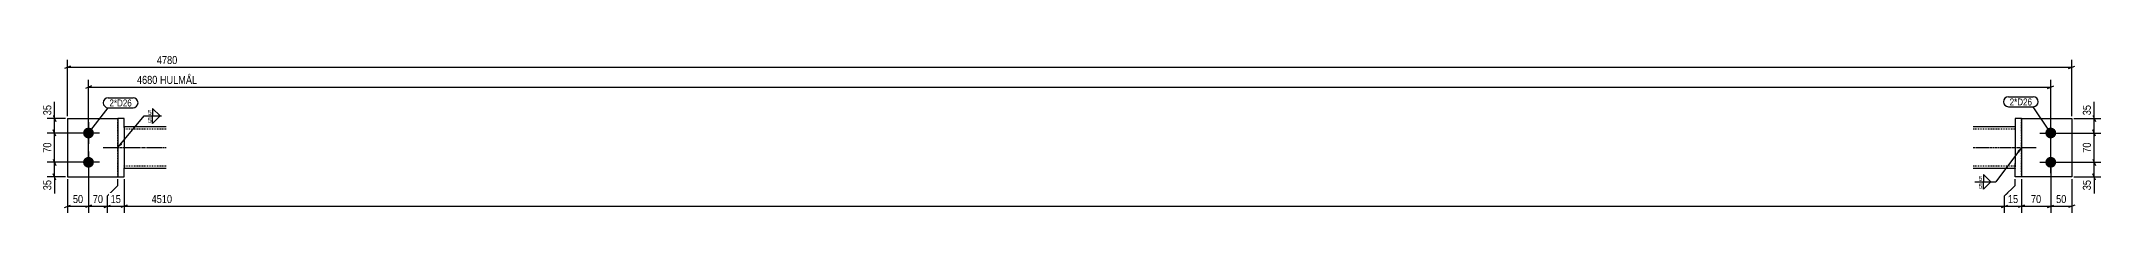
# Model space of a CAD drawing. Header units: millimetres. Extents: x 12 to 15383, y 12 to 392.
# Drawn here: x 10471 to 15383, y 12 to 392 of the extents above; entities that cross this region are included whole.
import ezdxf

# ---------------------------------------------------------------- set-up
doc = ezdxf.new("R2010")
doc.units = ezdxf.units.MM
doc.linetypes.add('DXK_LINE_DOT2', pattern=[3.9198, 1.9599, -1.9599])
doc.linetypes.add('DXK_LINE_DOT3', pattern=[5.9187, 2.979, -0.9799, 0.9799, -0.9799])
for name, color, linetype in [('MÅLSÆTNING', 7, 'Continuous'), ('STÅL', 7, 'Continuous'), ('TEKST', 7, 'Continuous')]:
    doc.layers.add(name, color=color, linetype=linetype)
doc.styles.add('Arial Narrow', font='ARIALN.TTF', dxfattribs={"height": 0.2})

msp = doc.modelspace()

# ---------------------------------------------------------------- hatches: boundary and pattern name
at = {"layer": 'STÅL', "linetype": 'Continuous'}
for points in [[(10583.4, 190.3, -1), (10583.4, 216.3, -1)], [(15263.4, 216.3, -1), (15263.4, 190.3, -1)], [(10583.4, 120.3, -1), (10583.4, 146.3, -1)], [(15263.4, 146.3, -1), (15263.4, 120.3, -1)]]:
    msp.add_hatch(color=96, dxfattribs=at).paths.add_polyline_path(points)
at = {"layer": 'TEKST', "linetype": 'Continuous'}
for points in [[(10663.8, 175.9), (10653.4, 168.3), (10659, 179.9)], [(15183.5, 160.1), (15193.4, 168.3), (15188.5, 156.4)]]:
    msp.add_hatch(color=3, dxfattribs=at).paths.add_polyline_path(points)

# ---------------------------------------------------------------- linework, layer by layer
at = {"layer": 'MÅLSÆTNING', "color": 7, "linetype": 'Continuous'}
for p, q in [((10540.9, 363.5), (10525.9, 357.5)), ((10533.4, 243.3), (10533.4, 378.2)), ((15305.9, 357.5), (15320.9, 363.5)), ((15313.4, 243.3), (15313.4, 378.2)), ((10590.9, 316), (10575.9, 310)), ((10583.4, 138.3), (10583.4, 330.8)), ((10583.4, 313), (15263.4, 313)), ((15255.9, 310), (15270.9, 316)), ((15263.4, 138.3), (15263.4, 330.8)), ((10499.4, 245.8), (10505.4, 230.8)), ((15363.8, 245.8), (15369.8, 230.8)), ((10528.4, 238.3), (10484.6, 238.3)), ((10578.4, 203.3), (10484.6, 203.3)), ((10505.4, 195.8), (10499.4, 210.8)), ((10502.4, 133.3), (10502.4, 203.3)), ((15268.4, 203.3), (15382.8, 203.3)), ((15318.4, 238.3), (15382.8, 238.3)), ((15369.8, 195.8), (15363.8, 210.8)), ((15366.8, 133.3), (15366.8, 203.3)), ((10578.4, 133.3), (10484.6, 133.3)), ((10528.4, 98.3), (10484.6, 98.3)), ((10499.4, 140.8), (10505.4, 125.8)), ((10505.4, 90.8), (10499.4, 105.8)), ((10583.4, 128.3), (10583.4, 12)), ((15263.4, 128.3), (15263.4, 12)), ((15268.4, 133.3), (15382.8, 133.3)), ((15268.4, 133.3), (15382.8, 133.3)), ((15318.4, 98.3), (15382.8, 98.3)), ((15363.8, 140.8), (15369.8, 125.8)), ((15363.8, 140.8), (15369.8, 125.8)), ((15369.8, 90.8), (15363.8, 105.8)), ((15366.8, 98.3), (15366.8, 133.3)), ((10533.4, 93.3), (10533.4, 12)), ((10628.4, 53), (10653.4, 78)), ((10628.4, 12), (10628.4, 53)), ((10653.4, 78), (10653.4, 93.3)), ((10653.4, 78), (10653.4, 93.3)), ((10668.4, 93.3), (10668.4, 12)), ((10668.4, 93.3), (10668.4, 12)), ((15153.4, 53), (15178.4, 78)), ((15153.4, 12), (15153.4, 53)), ((15178.4, 78), (15178.4, 93.3)), ((15193.4, 93.3), (15193.4, 12)), ((10525.9, 25), (10540.9, 31)), ((10590.9, 31), (10575.9, 25)), ((10583.4, 28), (10628.4, 28)), ((10620.9, 25), (10635.9, 31)), ((10675.9, 31), (10660.9, 25)), ((10675.9, 31), (10660.9, 25)), ((15145.9, 25), (15160.9, 31)), ((15200.9, 31), (15185.9, 25)), ((15255.9, 25), (15270.9, 31)), ((15263.4, 28), (15313.4, 28)), ((15320.9, 31), (15305.9, 25))]:
    msp.add_line(p, q, dxfattribs=at)
at = {"layer": 'STÅL', "color": 2, "linetype": 'Continuous'}
for p, q in [((10533.4, 238.3), (10533.4, 98.3)), ((10533.4, 238.3), (10653.4, 238.3)), ((10653.4, 238.3), (10653.4, 98.3)), ((10668.4, 238.3), (10653.4, 238.3)), ((10668.4, 216.4), (10668.4, 238.3)), ((10768.4, 218.3), (10668.4, 218.3)), ((10668.4, 216.4), (10668.4, 120.1)), ((15178.4, 218.3), (15078.4, 218.3)), ((15193.4, 238.3), (15178.4, 238.3)), ((15178.4, 238.3), (15178.4, 216.4)), ((15178.4, 216.4), (15178.4, 206.3)), ((15178.4, 206.3), (15178.4, 130.3)), ((15193.4, 238.3), (15193.4, 98.3)), ((15193.4, 238.3), (15313.4, 238.3)), ((15313.4, 238.3), (15313.4, 98.3)), ((10533.4, 98.3), (10653.4, 98.3)), ((10653.4, 98.3), (10668.4, 98.3)), ((10668.4, 98.3), (10668.4, 120.1)), ((10768.4, 118.3), (10668.4, 118.3)), ((15178.4, 118.3), (15078.4, 118.3)), ((15178.4, 120.1), (15178.4, 130.3)), ((15178.4, 98.3), (15178.4, 120.1)), ((15193.4, 98.3), (15178.4, 98.3)), ((15313.4, 98.3), (15193.4, 98.3))]:
    msp.add_line(p, q, dxfattribs=at)
at = {"layer": 'STÅL', "color": 96, "linetype": 'Continuous'}
for p, q in [((10609.4, 203.3), (10557.4, 203.3)), ((10583.4, 229.3), (10583.4, 177.3)), ((15237.4, 203.3), (15289.4, 203.3)), ((15263.4, 177.3), (15263.4, 229.3)), ((10583.4, 159.3), (10583.4, 107.3)), ((15263.4, 107.3), (15263.4, 159.3)), ((10609.4, 133.3), (10557.4, 133.3)), ((15237.4, 133.3), (15289.4, 133.3))]:
    msp.add_line(p, q, dxfattribs=at)
at = {"layer": 'STÅL', "color": 7, "linetype": 'DXK_LINE_DOT2'}
for p, q in [((10653.4, 98.3), (10653.4, 238.3)), ((10668.4, 218.3), (10668.4, 217.4)), ((10668.4, 217.4), (10668.4, 216.4)), ((10668.4, 216.4), (10668.4, 124.7)), ((10768.4, 212.3), (10668.4, 212.3)), ((15178.4, 212.3), (15078.4, 212.3)), ((15178.4, 218.3), (15178.4, 217.4)), ((15178.4, 217.4), (15178.4, 216.4)), ((15178.4, 216.4), (15178.4, 124.7)), ((15193.4, 98.3), (15193.4, 238.3)), ((10668.4, 124.3), (10668.4, 124.7)), ((10768.4, 124.3), (10668.4, 124.3)), ((10668.4, 124.3), (10668.4, 120.1)), ((10668.4, 118.3), (10668.4, 120.1)), ((15178.4, 124.3), (15078.4, 124.3)), ((15178.4, 124.3), (15178.4, 124.7)), ((15178.4, 124.3), (15178.4, 120.1)), ((15178.4, 119.2), (15178.4, 120.1)), ((15178.4, 119.2), (15178.4, 118.3))]:
    msp.add_line(p, q, dxfattribs=at)
at = {"layer": 'STÅL', "color": 7, "linetype": 'DXK_LINE_DOT3'}
for p, q in [((10618.4, 168.3), (10768.4, 168.3)), ((15078.4, 168.3), (15228.4, 168.3))]:
    msp.add_line(p, q, dxfattribs=at)
at = {"layer": 'TEKST', "color": 3, "linetype": 'Continuous'}
msp.add_line((15193.4, 168.3), (15132.7, 86.4), dxfattribs=at)

# ---------------------------------------------------------------- wipeouts: each hides what was drawn before it
at = {"color": 0}
for points in [[(10733.8, 245.8), (10733.8, 260.3), (10724.2, 260.3), (10724.2, 245.8)], [(15218.7, 269.2), (15218.7, 286.7), (15165.4, 286.7), (15165.4, 269.2)]]:
    msp.add_wipeout(points, dxfattribs=at).dxf.layer = 'TEKST'

# ---------------------------------------------------------------- next in the draw order: linework, layer by layer
at = {"layer": 'TEKST', "color": 3, "linetype": 'Continuous'}
for p, q in [((10754.2, 244.3), (10736.4, 262.2)), ((10736.4, 262.2), (10736.4, 244.3)), ((10736.4, 244.3), (10754.2, 244.3))]:
    msp.add_line(p, q, dxfattribs=at)

# ---------------------------------------------------------------- next in the draw order: wipeouts: each hides what was drawn before it
at = {"color": 0}
for points, layer in [([(15151.8, 316.8), (15151.8, 344.8), (10695, 344.8), (10695, 316.8)], 'MÅLSÆTNING'), ([(10498.6, 184.5), (10470.6, 184.5), (10470.6, 152.1), (10498.6, 152.1)], 'MÅLSÆTNING'), ([(15363, 184.5), (15335, 184.5), (15335, 152.1), (15363, 152.1)], 'MÅLSÆTNING'), ([(10622.1, 31.8), (10622.1, 59.8), (10589.7, 59.8), (10589.7, 31.8)], 'MÅLSÆTNING'), ([(15363, 94.8), (15335, 94.8), (15335, 62.4), (15363, 62.4)], 'MÅLSÆTNING'), ([(15218.7, 269.2), (15218.7, 286.7), (15165.4, 286.7), (15165.4, 269.2)], 'TEKST'), ([(15100, 87.9), (15100, 102.4), (15090.4, 102.4), (15090.4, 87.9)], 'TEKST')]:
    msp.add_wipeout(points, dxfattribs=at).dxf.layer = layer

# ---------------------------------------------------------------- next in the draw order: linework, layer by layer
at = {"layer": 'MÅLSÆTNING', "color": 7, "linetype": 'Continuous'}
for p, q in [((10533.4, 360.5), (15313.4, 360.5)), ((10578.4, 203.3), (10484.6, 203.3)), ((10505.4, 195.8), (10499.4, 210.8)), ((10502.4, 203.3), (10502.4, 238.3)), ((15268.4, 203.3), (15382.8, 203.3)), ((15369.8, 195.8), (15363.8, 210.8)), ((15366.8, 203.3), (15366.8, 238.3)), ((10578.4, 133.3), (10484.6, 133.3)), ((10499.4, 140.8), (10505.4, 125.8)), ((10502.4, 98.3), (10502.4, 133.3)), ((10583.4, 128.3), (10583.4, 12)), ((15366.8, 98.3), (15366.8, 58.9)), ((15366.8, 98.3), (15366.8, 58.9)), ((10628.4, 53), (10653.4, 78)), ((10628.4, 12), (10628.4, 53)), ((15313.4, 93.3), (15313.4, 12)), ((10533.4, 28), (10583.4, 28)), ((10590.9, 31), (10575.9, 25)), ((10620.9, 25), (10635.9, 31)), ((10628.4, 28), (10668.4, 28))]:
    msp.add_line(p, q, dxfattribs=at)
at = {"layer": 'TEKST', "color": 7, "linetype": 'Continuous'}
for p, q in [((15162.4, 289.7), (15221.7, 289.7)), ((15162.4, 266.2), (15221.7, 266.2)), ((15263.4, 203.3), (15221.7, 266.2))]:
    msp.add_line(p, q, dxfattribs=at)
at = {"layer": 'TEKST', "color": 3, "linetype": 'Continuous'}
for p, q in [((15120.4, 86.4), (15102.6, 104.3)), ((15102.6, 104.3), (15102.6, 86.4)), ((15102.6, 86.4), (15120.4, 86.4))]:
    msp.add_line(p, q, dxfattribs=at)
at = {"layer": 'TEKST', "color": 7, "linetype": 'Continuous'}
for centre, start, end in [((15162.4, 278), 90, 270), ((15221.7, 278), 270, 90)]:
    msp.add_arc(centre, 11.8, start, end, dxfattribs=at)

# ---------------------------------------------------------------- next in the draw order: texts
at = {"layer": 'MÅLSÆTNING', "color": 3, "style": 'Arial Narrow'}
for s, height, p in [('4680 HULMÅL', 19.089, (10699, 320.8)), ('70', 19.09, (10593.7, 35.8))]:
    msp.add_text(s, height=height, dxfattribs=at).set_placement(p)
for s, p in [('70', (10494.6, 156.1)), ('70', (15359, 156.1)), ('35', (15359, 66.4))]:
    msp.add_text(s, height=19.09, rotation=90.0002, dxfattribs=at).set_placement(p)
at = {"layer": 'TEKST', "color": 3, "style": 'Arial Narrow'}
msp.add_text('2*D26', height=16.7, dxfattribs=at).set_placement((15165.4, 269.2))

# ---------------------------------------------------------------- next in the draw order: wipeouts: each hides what was drawn before it
at = {"color": 0, "linetype": 'Continuous'}
msp.add_wipeout([(10733.8, 227), (10733.8, 241.5), (10724.2, 241.5), (10724.2, 227)], dxfattribs=at).dxf.layer = 'TEKST'

# ---------------------------------------------------------------- next in the draw order: linework, layer by layer
at = {"layer": 'TEKST', "color": 3, "linetype": 'Continuous'}
for p, q in [((10653.4, 168.3), (10716.4, 244.3)), ((10716.4, 244.3), (10757.8, 244.3)), ((10736.4, 244.3), (10754.2, 244.3)), ((10754.2, 244.3), (10736.4, 226.4)), ((10736.4, 226.4), (10736.4, 244.3))]:
    msp.add_line(p, q, dxfattribs=at)

# ---------------------------------------------------------------- next in the draw order: texts
at = {"layer": 'TEKST', "color": 3, "style": 'Arial Narrow'}
msp.add_text('5', height=11.9, dxfattribs=at).set_placement((10725.2, 246.8))
at = {"layer": 'TEKST', "color": 3, "linetype": 'Continuous', "style": 'Arial Narrow'}
msp.add_text('5', height=11.9, dxfattribs=at).set_placement((10725.2, 228))

# ---------------------------------------------------------------- next in the draw order: wipeouts: each hides what was drawn before it
at = {"color": 0}
for points in [[(15104.3, 364.2), (15104.3, 392.2), (10742.5, 392.2), (10742.5, 364.2)], [(10498.6, 274.1), (10470.6, 274.1), (10470.6, 241.8), (10498.6, 241.8)], [(15363, 274.1), (15335, 274.1), (15335, 241.8), (15363, 241.8)], [(10498.6, 94.8), (10470.6, 94.8), (10470.6, 62.4), (10498.6, 62.4)], [(10574.6, 31.8), (10574.6, 59.8), (10542.2, 59.8), (10542.2, 31.8)], [(15304.6, 31.8), (15304.6, 59.8), (15272.2, 59.8), (15272.2, 31.8)]]:
    msp.add_wipeout(points, dxfattribs=at).dxf.layer = 'MÅLSÆTNING'

# ---------------------------------------------------------------- next in the draw order: linework, layer by layer
at = {"layer": 'MÅLSÆTNING', "color": 7, "linetype": 'Continuous'}
for p, q in [((10502.4, 238.3), (10502.4, 277.6)), ((10502.4, 238.3), (10502.4, 277.6)), ((15366.8, 238.3), (15366.8, 277.6)), ((15366.8, 238.3), (15366.8, 277.6)), ((10502.4, 98.3), (10502.4, 58.9)), ((10502.4, 98.3), (10502.4, 58.9)), ((15263.4, 128.3), (15263.4, 12)), ((15193.4, 28), (15263.4, 28)), ((15255.9, 25), (15270.9, 31))]:
    msp.add_line(p, q, dxfattribs=at)

# ---------------------------------------------------------------- next in the draw order: texts
at = {"layer": 'MÅLSÆTNING', "color": 3, "style": 'Arial Narrow'}
for s, p in [('4780', (10746.5, 368.2)), ('50', (10546.2, 35.8)), ('50', (15276.2, 35.8))]:
    msp.add_text(s, height=19.09, dxfattribs=at).set_placement(p)
for p in [(10494.6, 245.8), (15359, 245.8), (10494.6, 66.4)]:
    msp.add_text('35', height=19.09, rotation=90.0002, dxfattribs=at).set_placement(p)

# ---------------------------------------------------------------- next in the draw order: wipeouts: each hides what was drawn before it
at = {"color": 0}
msp.add_wipeout([(10686.7, 266.8), (10686.7, 284.3), (10633.4, 284.3), (10633.4, 266.8)], dxfattribs=at).dxf.layer = 'TEKST'

# ---------------------------------------------------------------- next in the draw order: wipeouts: each hides what was drawn before it
for points, layer in [([(15244.6, 31.8), (15244.6, 59.8), (15212.2, 59.8), (15212.2, 31.8)], 'MÅLSÆTNING'), ([(10686.7, 266.8), (10686.7, 284.3), (10633.4, 284.3), (10633.4, 266.8)], 'TEKST')]:
    msp.add_wipeout(points, dxfattribs=at).dxf.layer = layer

# ---------------------------------------------------------------- next in the draw order: linework, layer by layer
at = {"layer": 'MÅLSÆTNING', "color": 7, "linetype": 'Continuous'}
for p, q in [((15193.4, 93.3), (15193.4, 12)), ((15153.4, 28), (15193.4, 28)), ((15200.9, 31), (15185.9, 25))]:
    msp.add_line(p, q, dxfattribs=at)
at = {"layer": 'TEKST', "color": 7, "linetype": 'Continuous'}
for p, q in [((10583.4, 203.3), (10630.4, 263.8)), ((10630.4, 287.3), (10689.7, 287.3)), ((10630.4, 263.8), (10689.7, 263.8))]:
    msp.add_line(p, q, dxfattribs=at)
for centre, start, end in [((10630.4, 275.5), 90, 270), ((10689.7, 275.5), 270, 90)]:
    msp.add_arc(centre, 11.8, start, end, dxfattribs=at)

# ---------------------------------------------------------------- next in the draw order: texts
at = {"layer": 'MÅLSÆTNING', "color": 3, "style": 'Arial Narrow'}
msp.add_text('70', height=19.09, dxfattribs=at).set_placement((15216.2, 35.8))
at = {"layer": 'TEKST', "color": 3, "style": 'Arial Narrow'}
msp.add_text('2*D26', height=16.7, dxfattribs=at).set_placement((10633.4, 266.8))

# ---------------------------------------------------------------- next in the draw order: wipeouts: each hides what was drawn before it
at = {"color": 0}
msp.add_wipeout([(15189.6, 31.8), (15189.6, 59.8), (15157.2, 59.8), (15157.2, 31.8)], dxfattribs=at).dxf.layer = 'MÅLSÆTNING'

# ---------------------------------------------------------------- next in the draw order: linework, layer by layer
at = {"layer": 'MÅLSÆTNING', "color": 7, "linetype": 'Continuous'}
for p, q in [((15153.4, 53), (15178.4, 78)), ((15153.4, 12), (15153.4, 53)), ((15178.4, 78), (15178.4, 93.3)), ((10668.4, 28), (15153.4, 28)), ((15145.9, 25), (15160.9, 31))]:
    msp.add_line(p, q, dxfattribs=at)

# ---------------------------------------------------------------- next in the draw order: texts
at = {"layer": 'MÅLSÆTNING', "color": 3, "style": 'Arial Narrow'}
msp.add_text('15', height=19.09, dxfattribs=at).set_placement((15161.2, 35.8))

# ---------------------------------------------------------------- next in the draw order: wipeouts: each hides what was drawn before it
at = {"color": 0}
for points in [[(10664.6, 31.8), (10664.6, 59.8), (10632.2, 59.8), (10632.2, 31.8)], [(15091.8, 31.8), (15091.8, 59.8), (10730, 59.8), (10730, 31.8)]]:
    msp.add_wipeout(points, dxfattribs=at).dxf.layer = 'MÅLSÆTNING'

# ---------------------------------------------------------------- next in the draw order: texts
at = {"layer": 'MÅLSÆTNING', "color": 3, "style": 'Arial Narrow'}
for s, p in [('15', (10636.2, 35.8)), ('4510', (10734, 35.8))]:
    msp.add_text(s, height=19.09, dxfattribs=at).set_placement(p)

# ---------------------------------------------------------------- next in the draw order: wipeouts: each hides what was drawn before it
at = {"color": 0, "linetype": 'Continuous'}
msp.add_wipeout([(15100, 69.2), (15100, 83.7), (15090.4, 83.7), (15090.4, 69.2)], dxfattribs=at).dxf.layer = 'TEKST'

# ---------------------------------------------------------------- next in the draw order: linework, layer by layer
at = {"layer": 'TEKST', "color": 3, "linetype": 'Continuous'}
for p, q in [((15082.6, 86.4), (15132.7, 86.4)), ((15102.6, 86.4), (15120.4, 86.4)), ((15120.4, 86.4), (15102.6, 68.6)), ((15102.6, 68.6), (15102.6, 86.4))]:
    msp.add_line(p, q, dxfattribs=at)

# ---------------------------------------------------------------- next in the draw order: texts
at = {"layer": 'TEKST', "color": 3, "style": 'Arial Narrow'}
msp.add_text('5', height=11.9, dxfattribs=at).set_placement((15091.4, 88.9))
at = {"layer": 'TEKST', "color": 3, "linetype": 'Continuous', "style": 'Arial Narrow'}
msp.add_text('5', height=11.9, dxfattribs=at).set_placement((15091.4, 70.2))

doc.saveas('drawing.dxf')
